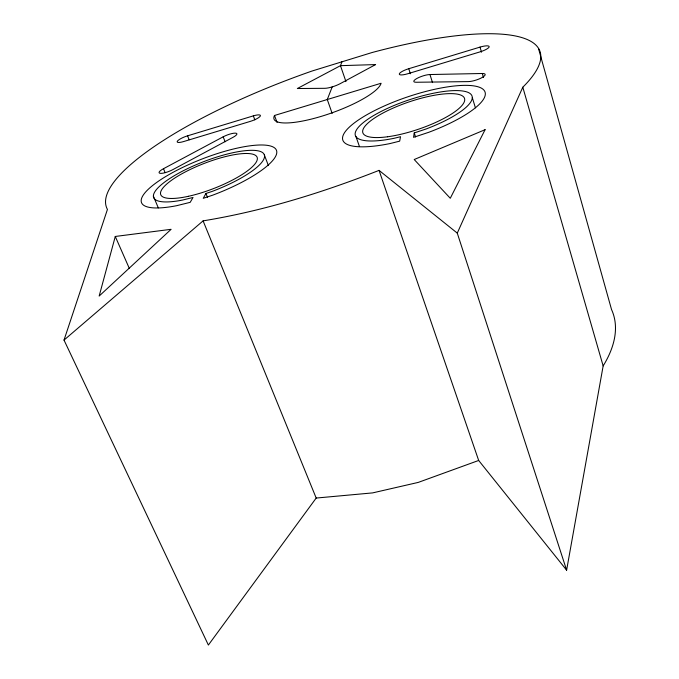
<?xml version="1.0" encoding="UTF-8"?>
<svg xmlns="http://www.w3.org/2000/svg" width="679" height="679" viewBox="0 0 679 679"><rect width="100%" height="100%" fill="white"/><g stroke="black" fill="none" stroke-linecap="round" stroke-linejoin="round"><path stroke-width="1.02" d="M414.249 132.923L413.545 137.345L428.95 132.227A75.097 20.226 -18.7 0 0 474.876 86.063A75.097 20.226 -18.7 0 0 358.47 119.954A75.097 20.226 -18.7 0 0 390.094 143.541L399.676 141.147L400.525 136.7L394.44 138.227A61.568 16.568 -18.7 0 1 368.128 119.029A61.568 16.568 -18.7 0 1 463.638 91.156A61.568 16.568 -18.7 0 1 426.005 129.01L414.249 132.923L415.565 136.937M478.67 460.464L418.256 482.404L372.635 492.895L316.193 498.055L208.377 645.05L64.021 340.094L203.097 220.87C263.545 210.957 322.118 192.743 379.052 170.378L478.67 460.464L566.617 570.165L603.156 365.93A211.22 95.323 -19.6 0 0 611.541 309.556L538.506 48.54M115.277 236.462L99.159 296.052L171.125 229.307L115.277 236.462L129.358 268.494M64.021 340.094L107.443 209.404A230.3 58.521 -19.8 0 1 312.111 71.006L372.151 52.504A230.3 58.521 -19.8 0 1 522.805 87.209L603.156 365.93M332.192 86.912L327.278 99.524L332.158 113.393M342.08 61.526L340.468 65.668L345.951 81.599M566.617 570.165L457.273 233.118L522.805 87.209M205.958 193.473L203.233 198.327L212.535 195.229A72.347 18.791 -21.2 0 0 271.617 146.358A72.347 18.791 -21.2 0 0 163.656 177.796A72.347 18.791 -21.2 0 0 176.565 205.703L190.188 202.342L193.031 197.462L182.609 200.042A59.319 15.405 -21.2 0 1 171.677 177.295A59.319 15.405 -21.2 0 1 260.286 151.434A59.319 15.405 -21.2 0 1 211.848 191.512L205.958 193.473L207.528 197.385M163.495 168.706L223.179 136.819A9.438 2.249 -20.8 0 1 235.435 133.143A9.438 2.249 -20.8 0 1 233.024 137.319L172.899 169.606A9.752 2.377 -21.5 0 1 160.363 173.357A9.752 2.377 -21.5 0 1 163.495 168.706L165.116 172.627M187.574 135.825L253.335 115.871A9.158 2.13 -20.4 0 1 260.303 116.058A9.158 2.13 -20.4 0 1 250.288 121.388L183.703 141.538A9.073 2.071 -21.1 0 1 177.372 141.181A9.073 2.071 -21.1 0 1 187.574 135.825L189.152 139.755M408.758 68.715L480.011 47.106A9.633 2.283 -17.9 0 1 489.194 46.715A9.633 2.283 -17.9 0 1 479.96 51.901L407.739 73.756A9.455 2.241 -18.7 0 1 399.294 73.952A9.455 2.241 -18.7 0 1 408.758 68.715L410.388 73.756M274.494 115.481L381.072 83.262A56.824 13.546 -19.6 0 1 321.175 116.389A56.824 13.546 -19.6 0 1 274.494 115.481L277.066 122.424M482.294 73.493A10.346 2.648 -17.9 0 1 482.251 77.44A10.346 2.648 -17.9 0 1 468.238 81.607L416.185 82.261A9.803 2.402 -18.5 0 1 416.821 78.501A9.803 2.402 -18.5 0 1 429.96 74.537L482.294 73.493L483.516 77.55M379.052 170.378L457.273 233.118M153.378 196.163L158.3 207.859M203.097 220.87L316.193 498.055M223.179 136.819L225.105 141.758M264.292 154.761L268.4 165.6M253.335 115.871L254.837 119.843M355.974 136.572L359.446 146.562M429.96 74.537L432.515 82.609M472.338 97.734L475.419 107.842M480.011 47.106L481.521 52.173M485.095 129.681L450.279 198.276L414.207 159.523L485.095 129.681M375.589 64.581L340.323 83.593A11.602 2.657 -19.5 0 1 324.817 88.312L297.351 88.516L340.468 65.668L375.589 64.581M387.522 136.776A53.649 14.437 -18.7 0 0 464.708 99.983A53.649 14.437 -18.7 0 0 388.778 110.1A53.649 14.437 -18.7 0 0 387.522 136.776M188.516 196.273A51.689 13.419 -21.2 0 0 257.171 157.418A51.689 13.419 -21.2 0 0 181.098 174.223A51.689 13.419 -21.2 0 0 188.516 196.273"/></g></svg>
